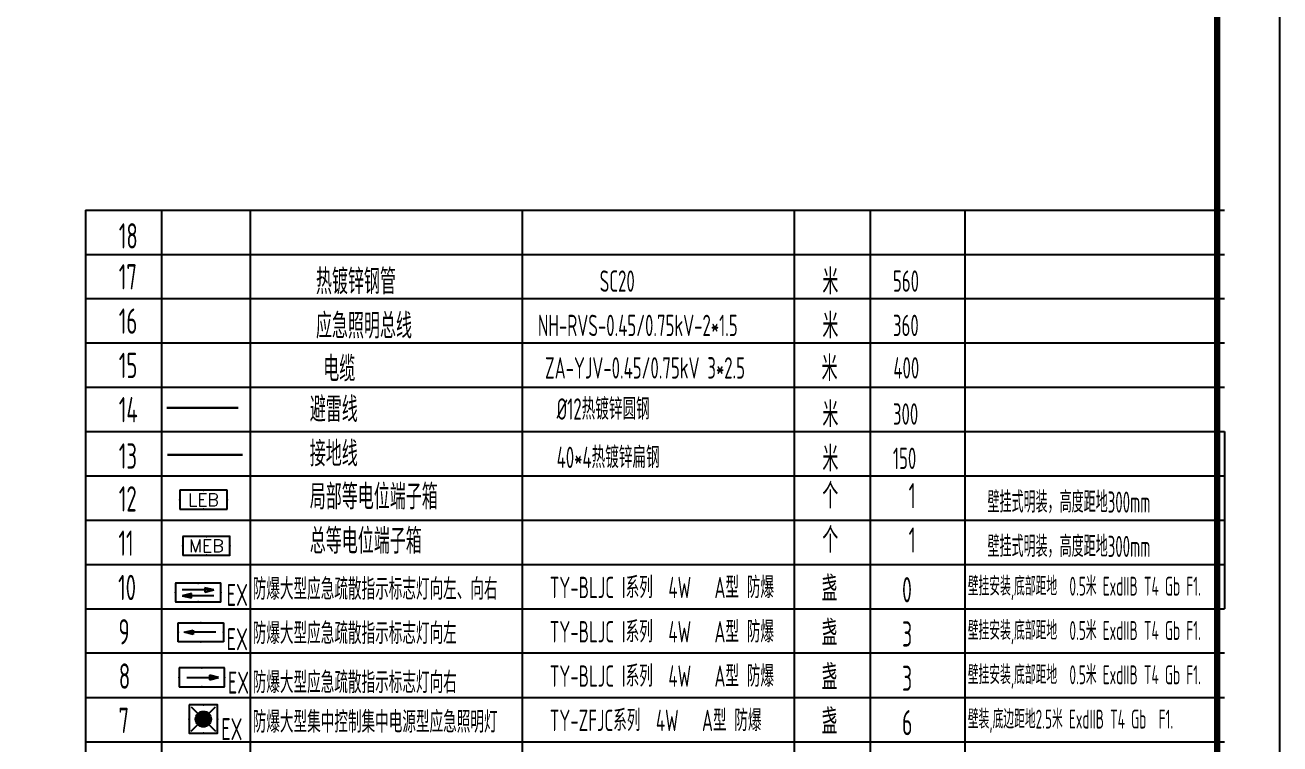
# Model space of a CAD drawing. Extents: x 1234595 to 2088511, y -80443 to 75292.
# Drawn here: x 1388828 to 1408790, y 26477 to 37906 of the extents above; entities that cross this region are included whole.
import ezdxf
from ezdxf.enums import TextEntityAlignment as Align

# ---------------------------------------------------------------- set-up
doc = ezdxf.new("R2010")
doc.units = 0
doc.header["$LTSCALE"] = 1000
doc.header["$MEASUREMENT"] = 0
doc.layers.get('0').update_dxf_attribs({"linetype": 'CONTINUOUS'})
for name, color, linetype in [('EQUIP-照明', 3, 'CONTINUOUS'), ('EQUIP-箱柜', 3, 'CONTINUOUS'), ('PUB_TITLE', 4, 'CONTINUOUS'), ('TEL_TAB', 7, 'CONTINUOUS'), ('WIRE-接地', 4, 'CONTINUOUS'), ('电气', 3, 'CONTINUOUS'), ('电气文字', 7, 'CONTINUOUS')]:
    doc.layers.add(name, color=color, linetype=linetype)
doc.styles.add('_TEL_DIM', font='SIMPLEX', dxfattribs={"width": 0.8, "height": 3.5, "bigfont": 'HZTXT'})
doc.styles.add('sceic', font='sceie.shx', dxfattribs={"width": 0.67, "bigfont": 'sceic.shx'})
doc.styles.add('sceie', font='sceie.shx', dxfattribs={"width": 0.7, "bigfont": 'sceic.shx'})
doc.styles.add('TG_LINETYPE', font='sceie.shx', dxfattribs={"width": 0.7, "height": 3, "bigfont": 'sceic.shx'})
doc.linetypes.add('TG_接地', pattern='A,0.75,0,["/",TG_LINETYPE,S=0.05,R=-8.594367,X=-0.1,Y=-0.045],0.65,-0.13,0.13,-0.13', length=2)

# ---------------------------------------------------------------- blocks, each defined once
blk = doc.blocks.new('$equip$00002604')
blk.add_hatch(color=256).paths.add_polyline_path([(0.275, 0.5, 1), (-0.274, 0.5, 1)])
for p, q in [((-0.429, 0.929), (-0.194, 0.694)), ((0.194, 0.694), (0.429, 0.929)), ((-0.429, 0.071), (-0.194, 0.306)), ((0.194, 0.306), (0.429, 0.071))]:
    blk.add_line(p, q)
at = {"const_width": 0.04}
blk.add_lwpolyline([(-0.5, 1), (-0.5, 0), (0.5, 0), (0.5, 1), (-0.5, 1), (-0.5, 0)], dxfattribs=at)
blk.add_lwpolyline([(-0.5, 1), (-0.5, 0), (0.5, 0), (0.5, 1)], close=True)
blk.add_circle((0, 0.5), 0.275)
for p in [(0, 1), (-0.5, 0.5), (0.5, 0.5), (0, 0)]:
    blk.add_point(p)
at = {"color": 7, "style": '_TEL_DIM', "flags": 1}
blk.add_attdef('A', text='', height=0.000025, dxfattribs=at).set_placement((0, 0), align=Align.MIDDLE_CENTER)
blk = doc.blocks.new('$equip$00002907')
for p, q in [((0.75, 0.6), (-0.75, 0.6)), ((-0.75, 0.6), (-0.75, 0)), ((0.75, 0), (0.75, 0.6)), ((-0.75, 0), (0.75, 0))]:
    blk.add_line(p, q)
at = {"const_width": 0.04}
blk.add_lwpolyline([(-0.75, 0.6), (-0.75, 0), (0.75, 0), (0.75, 0.6), (-0.75, 0.6), (-0.75, 0)], dxfattribs=at)
for p in [(0, 0.6), (-0.75, 0.3), (0, 0), (0.75, 0.3)]:
    blk.add_point(p)
at = {"color": 7, "style": '_TEL_DIM'}
blk.add_attdef('$TEXT$', text='', height=0.4, dxfattribs=at).set_placement((0, 0.3), align=Align.MIDDLE_CENTER)
at = {"color": 7, "style": '_TEL_DIM', "flags": 1}
for tag in ['A', 'REMARK']:
    blk.add_attdef(tag, text='', height=0.00002, dxfattribs=at).set_placement((0, 0), align=Align.MIDDLE_CENTER)
blk = doc.blocks.new('$equip$00002908')
for p, q in [((0.75, 0.6), (-0.75, 0.6)), ((-0.75, 0.6), (-0.75, 0)), ((0.75, 0), (0.75, 0.6)), ((-0.75, 0), (0.75, 0))]:
    blk.add_line(p, q)
at = {"const_width": 0.04}
blk.add_lwpolyline([(-0.75, 0.6), (-0.75, 0), (0.75, 0), (0.75, 0.6), (-0.75, 0.6), (-0.75, 0)], dxfattribs=at)
for p in [(0, 0.6), (-0.75, 0.3), (0, 0), (0.75, 0.3)]:
    blk.add_point(p)
at = {"color": 7, "style": '_TEL_DIM'}
blk.add_attdef('$TEXT$', text='', height=0.4, dxfattribs=at).set_placement((0, 0.3), align=Align.MIDDLE_CENTER)
at = {"color": 7, "style": '_TEL_DIM', "flags": 1}
for tag in ['A', 'REMARK']:
    blk.add_attdef(tag, text='', height=0.00002, dxfattribs=at).set_placement((0, 0), align=Align.MIDDLE_CENTER)
blk = doc.blocks.new('$equip$00002540')
blk.add_hatch(color=256).paths.add_polyline_path([(0.24, 0.372), (0.24, 0.228), (0.528, 0.3)])
for p, q in [((-0.72, 0.6), (-0.72, 0)), ((0.72, 0.6), (-0.72, 0.6)), ((0.72, 0), (0.72, 0.6)), ((-0.72, 0), (0.72, 0)), ((0.24, 0.372), (0.24, 0.228)), ((0.528, 0.3), (0.24, 0.372)), ((0.24, 0.228), (0.528, 0.3))]:
    blk.add_line(p, q)
at = {"color": 7}
blk.add_line((-0.48, 0.3), (0.48, 0.3), dxfattribs=at)
at = {"const_width": 0.04}
blk.add_lwpolyline([(-0.72, 0.6), (-0.72, 0), (0.72, 0), (0.72, 0.6), (-0.72, 0.6), (-0.72, 0)], dxfattribs=at)
for p in [(0, 0.6), (-0.72, 0.3), (0, 0), (0.72, 0.3)]:
    blk.add_point(p)
at = {"color": 7, "style": '_TEL_DIM', "flags": 1}
blk.add_attdef('A', text='', height=0.00002, dxfattribs=at).set_placement((0, 0), align=Align.MIDDLE_CENTER)
blk = doc.blocks.new('$equip$00002542')
h = blk.add_hatch(color=256)
h.paths.add_polyline_path([(-0.215, 0.29), (-0.503, 0.218), (-0.215, 0.218)])
h.paths.add_polyline_path([(-0.215, 0.218), (-0.503, 0.218), (-0.215, 0.146)])
h.paths.add_polyline_path([(0.215, 0.472), (0.215, 0.328), (0.503, 0.4)])
for p, q in [((-0.72, 0.6), (-0.72, 0)), ((0.72, 0.6), (-0.72, 0.6)), ((0.215, 0.472), (0.215, 0.328)), ((0.503, 0.4), (0.215, 0.472)), ((0.215, 0.328), (0.503, 0.4)), ((0.72, 0), (0.72, 0.6)), ((-0.72, 0), (0.72, 0)), ((-0.215, 0.29), (-0.503, 0.218)), ((-0.503, 0.218), (-0.215, 0.146)), ((-0.215, 0.146), (-0.215, 0.29))]:
    blk.add_line(p, q)
at = {"color": 7}
for p, q in [((-0.505, 0.4), (0.455, 0.4)), ((-0.503, 0.218), (0.505, 0.218))]:
    blk.add_line(p, q, dxfattribs=at)
at = {"const_width": 0.04}
blk.add_lwpolyline([(-0.72, 0.6), (-0.72, 0), (0.72, 0), (0.72, 0.6), (-0.72, 0.6), (-0.72, 0)], dxfattribs=at)
for p in [(0, 0.6), (-0.72, 0.3), (0, 0), (0.72, 0.3)]:
    blk.add_point(p)
at = {"color": 7, "style": '_TEL_DIM', "flags": 1}
blk.add_attdef('A', text='', height=0.00002, dxfattribs=at).set_placement((0, 0), align=Align.MIDDLE_CENTER)

msp = doc.modelspace()

# ---------------------------------------------------------------- linework, layer by layer
at = {"layer": 'PUB_TITLE'}
msp.add_lwpolyline([(1349390.2, 14579.7), (1408790.2, 14579.7), (1408790.2, 56579.7), (1349390.2, 56579.7)], close=True, dxfattribs=at)
at = {"layer": 'PUB_TITLE', "const_width": 100}
msp.add_lwpolyline([(1351890.2, 15579.7), (1407790.2, 15579.7), (1407790.2, 55579.7), (1351890.2, 55579.7)], close=True, dxfattribs=at)
at = {"layer": 'TEL_TAB', "color": 0, "linetype": 'ByBlock'}
for p, q in [((1407773.7, 33610.5), (1407773.8, 27251.2)), ((1389790.2, 27215.9), (1407906.5, 27215.9))]:
    msp.add_line(p, q, dxfattribs=at)
at = {"layer": 'TEL_TAB', "color": 0, "linetype": 'ByBlock', "const_width": 70}
msp.add_lwpolyline([(1407790.2, 27579.7), (1407790.2, 21579.7)], dxfattribs=at)
at = {"layer": 'WIRE-接地', "linetype": 'TG_接地', "const_width": 35}
for points in [[(1391082.8, 31821.2), (1392218, 31821.2)], [(1391089.9, 31073.1), (1392291.3, 31073.1)]]:
    msp.add_lwpolyline(points, dxfattribs=at)
at = {"layer": '电气', "color": 7}
for p, q in [((1389790.2, 34965.7), (1389790.2, 21579.7)), ((1389790.2, 34965.7), (1407906.5, 34965.7)), ((1390997.9, 34965.7), (1390997.9, 21579.7)), ((1392407, 34965.7), (1392407, 21579.7)), ((1396734.8, 34965.7), (1396734.8, 21579.7)), ((1401062.6, 34965.7), (1401062.6, 21579.7)), ((1402270.3, 34965.7), (1402270.3, 21579.7)), ((1403780, 34965.7), (1403780, 21579.7)), ((1389790.2, 34261.1), (1407906.5, 34261.1)), ((1389790.2, 33556.6), (1407906.5, 33556.6)), ((1389790.2, 32852.1), (1407906.5, 32852.1)), ((1389790.2, 32147.6), (1407906.5, 32147.6)), ((1389790.2, 31443), (1407906.5, 31443)), ((1407906.5, 31443), (1407906.5, 28624.9)), ((1389790.2, 30738.5), (1407906.5, 30738.5)), ((1389790.2, 30034), (1407906.5, 30034)), ((1389790.2, 29329.5), (1407906.5, 29329.5)), ((1389790.2, 28624.9), (1407906.5, 28624.9)), ((1407906.5, 27920.4), (1389790.2, 27920.4)), ((1389790.2, 26511.4), (1407906.5, 26511.4))]:
    msp.add_line(p, q, dxfattribs=at)

# ---------------------------------------------------------------- block references
at = {"layer": 'EQUIP-照明', "xscale": 500, "yscale": 500, "zscale": 500, "rotation": 180}
msp.add_blockref('$equip$00002542', (1391580.2, 29033.6), dxfattribs=at)
at = {"layer": 'EQUIP-照明', "yscale": 500, "zscale": 500}
for p, xscale in [((1391622.8, 28101.5), -500), ((1391640, 27384), 500)]:
    msp.add_blockref('$equip$00002540', p, dxfattribs=dict(at, xscale=xscale))
at = {"layer": 'EQUIP-箱柜', "xscale": 500, "yscale": 500, "zscale": 500}
for name, p, values in [('$equip$00002908', (1391665.4, 30209.2), {'$TEXT$': 'LEB'}), ('$equip$00002907', (1391712, 29477.3), {'$TEXT$': 'MEB'})]:
    msp.add_blockref(name, p, dxfattribs=at).add_auto_attribs(values)
at = {"layer": 'TEL_TAB', "color": 7, "xscale": 449.9943750700444, "yscale": 449.9943750700444, "zscale": 449.9943750700444}
msp.add_blockref('$equip$00002604', (1391663.9, 26646, 0), dxfattribs=at)

# ---------------------------------------------------------------- texts
at = {"layer": 'TEL_TAB', "color": 0, "linetype": 'ByBlock', "style": 'sceic', "width": 0.67}
for s, p in [('SC20', (1397968.7, 33665.6)), ('560', (1402634.1, 33665.6)), ('ZA-YJV-0.45/0.75kV 3*2.5', (1397099.8, 32286)), ('400', (1402641.2, 32286)), ('%%C12热镀锌圆钢', (1397284.2, 31631.9)), ('300', (1402634.1, 31552.1)), ('40*4热镀锌扁钢', (1397284.2, 30862.8)), ('150', (1402634.1, 30847.5)), ('防爆大型应急疏散指示标志灯向左、向右', (1392449.2, 28769.5)), ('TY-BLJC I系列  4W   A型 防爆 ', (1397174.4, 28794.7)), ('防爆大型应急疏散指示标志灯向左', (1392449.2, 28065)), ('TY-BLJC I系列  4W   A型 防爆 ', (1397174.4, 28090.2)), ('TY-BLJC I系列  4W   A型 防爆 ', (1397174.4, 27385.7)), ('防爆大型应急疏散指示标志灯向右', (1392449.2, 27283.8)), ('防爆大型集中控制集中电源型应急照明灯', (1392449.2, 26656)), ('TY-ZFJC系列  4W   A型 防爆 ', (1397174.4, 26681.2))]:
    msp.add_text(s, height=340, dxfattribs=at).set_placement(p)
at = {"layer": 'TEL_TAB', "color": 1, "linetype": 'ByBlock', "style": 'sceic', "width": 0.67}
for s, p in [('NH-RVS-0.45/0.75kV-2*1.5', (1396985.8, 32961.1)), ('360', (1402634.1, 32961.1))]:
    msp.add_text(s, height=340, dxfattribs=at).set_placement(p)
at = {"layer": '电气', "color": 7, "style": 'sceie'}
for s, height, width, p in [('18', 402.59, 0.7, (1390319.3, 34354)), ('17', 402.59, 0.7, (1390319.3, 33703.1)), ('16', 402.59, 0.7, (1390319.3, 32998.6)), ('15', 402.59, 0.7, (1390319.3, 32294.1)), ('14', 402.59, 0.7, (1390319.3, 31589.5)), ('13', 402.59, 0.7, (1390319.3, 30852.9)), ('12', 402.59, 0.7, (1390319.3, 30172.4)), ('11', 402.59, 0.7, (1390313.5, 29467.9)), ('10', 402.59, 0.7, (1390307.8, 28763.3)), ('壁挂安装,底部距地  0.5米 ExdIIB T4 Gb F1.', 300, 0.6, (1403825.5, 28834.7)), ('9', 402.6, 0.7, (1390313.5, 28058.8)), ('壁挂安装,底部距地  0.5米 ExdIIB T4 Gb F1.', 300, 0.6, (1403825.5, 28130.2)), ('8', 402.6, 0.7, (1390319.3, 27354.3)), ('壁挂安装,底部距地  0.5米 ExdIIB T4 Gb F1.', 300, 0.6, (1403825.5, 27425.6)), ('7', 402.6, 0.7, (1390313.5, 26649.8)), ('壁装,底边距地2.5米 ExdIIB T4 Gb  F1.', 300, 0.6, (1403825.5, 26721.1))]:
    msp.add_text(s, height=height, dxfattribs=dict(at, width=width)).set_placement(p)
at = {"layer": '电气', "color": 7, "linetype": 'Continuous', "style": 'sceic', "width": 0.67}
for s, p in [('热镀锌钢管', (1393455.1, 33627.9)), ('米', (1401511.7, 33627.9)), ('电缆', (1393570.8, 32240.3)), ('米', (1401498.4, 32248.2)), ('避雷线', (1393357, 31594.6)), ('米', (1401511.7, 31514.3)), ('接地线', (1393357, 30890.1)), ('米', (1401511.7, 30809.8)), ('局部等电位端子箱', (1393357, 30206.1)), ('个', (1401510.4, 30223)), ('1', (1402883.3, 30223)), ('总等电位端子箱', (1393357, 29501.6)), ('个', (1401510.4, 29518.5)), ('1', (1402883.3, 29518.5)), ('盏', (1401497, 28746.4)), ('0', (1402779.1, 28729.1)), ('盏', (1401497, 28041.8)), ('3', (1402779.1, 28024.5)), ('盏', (1401497, 27337.3)), ('3', (1402779.1, 27320)), ('盏', (1401497, 26632.8)), ('6', (1402779.1, 26615.5))]:
    msp.add_text(s, height=400, dxfattribs=at).set_placement(p)
at = {"layer": '电气', "color": 1, "linetype": 'Continuous', "style": 'sceic', "width": 0.67}
for s, p in [('应急照明总线', (1393455.1, 32923.4)), ('米', (1401511.7, 32923.4))]:
    msp.add_text(s, height=400, dxfattribs=at).set_placement(p)
at = {"layer": '电气', "color": 7, "style": 'sceie', "width": 0.6}
for p in [(1406729, 30154.4), (1406729, 29449.9)]:
    msp.add_text('壁挂式明装，高度距地300mm', height=335.488, dxfattribs=at).set_placement(p, align=Align.RIGHT)
at = {"layer": '电气文字', "style": 'sceie', "width": 0.7}
for p in [(1392034.8, 28671.1), (1392034.8, 27966.6), (1392052.7, 27275.9), (1391947.8, 26536.1)]:
    msp.add_text('EX', height=350, dxfattribs=at).set_placement(p)

doc.saveas('drawing.dxf')
